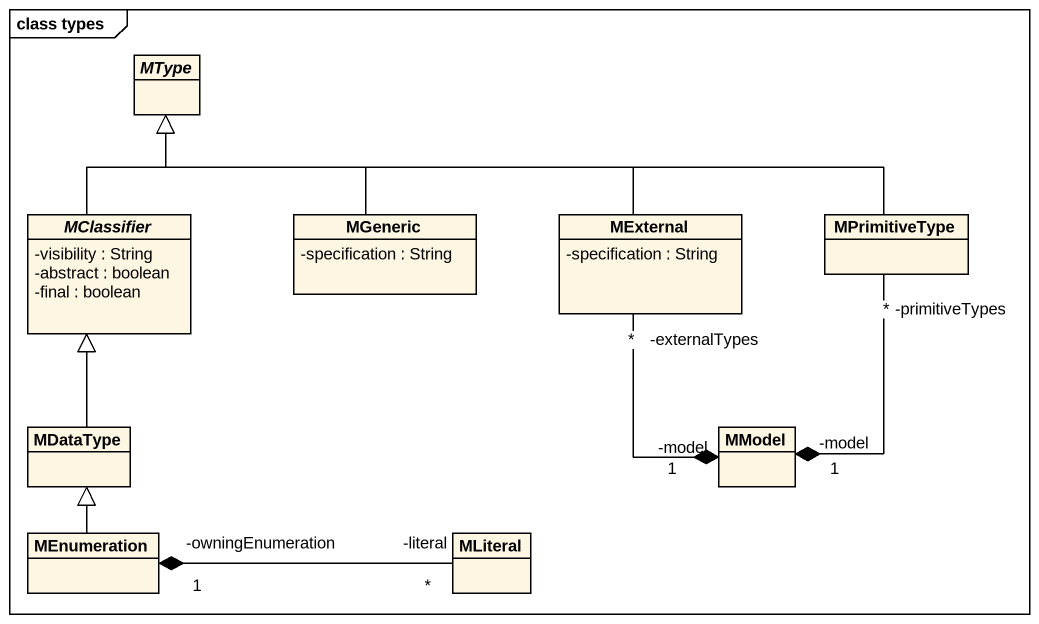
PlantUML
@startuml
mainframe class types
hide circle
hide empty members
skinparam classAttributeIconSize 0
abstract class MType
abstract class MClassifier {
  -visibility : String
  -abstract : boolean
  -final : boolean
}
class MGeneric {
  -specification : String
}
class MExternal {
  -specification : String
}
class MPrimitiveType
class MDataType
class MModel
class MEnumeration
class MLiteral
MClassifier -up-|> MType
MGeneric -up-|> MType
MExternal -left-|> MType
MPrimitiveType -left-|> MType
MDataType -up-|> MClassifier
MModel "-model\n1" *-up- "-externalTypes\n*" MExternal
MModel "-model\n1" *-up- "-primitiveTypes\n*" MPrimitiveType
MEnumeration -up-|> MDataType
MEnumeration "-owningEnumeration\n1" *-right- "-literal\n*" MLiteral
@enduml
